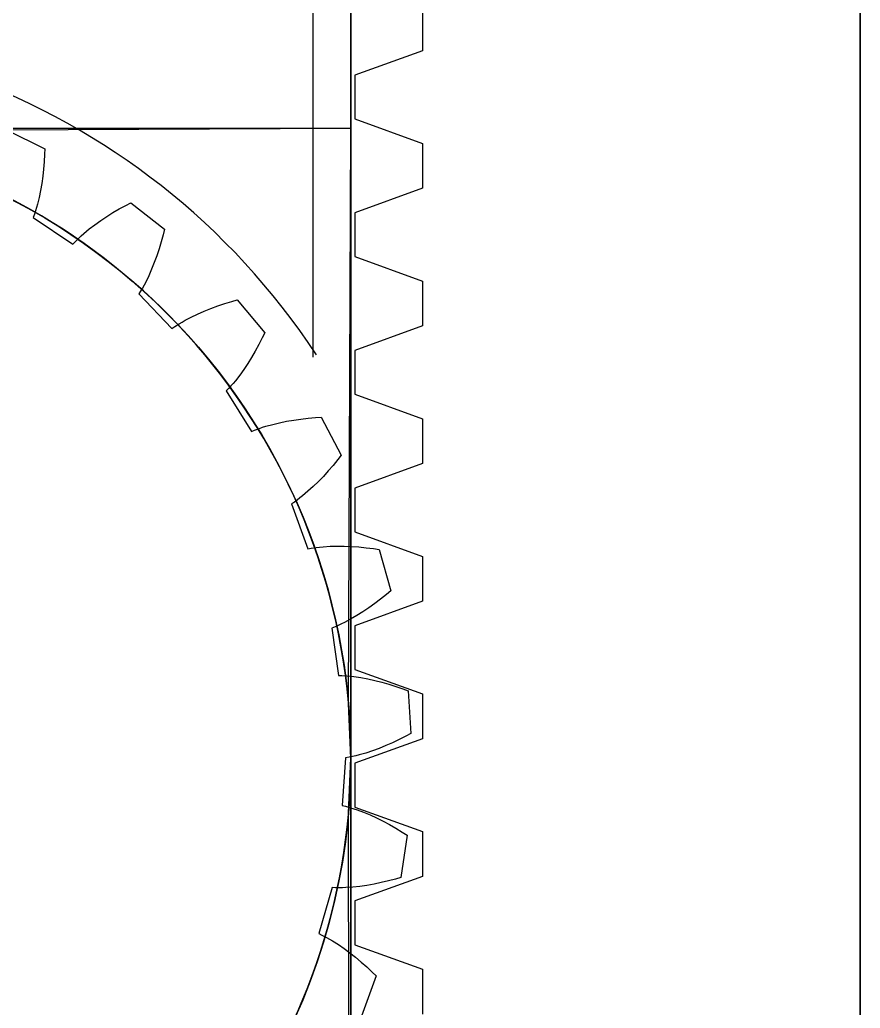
# Model space of a CAD drawing. Header units: millimetres. Extents: x -658 to 1307, y -81 to 472.
# Drawn here: x 483.1 to 490.77, y 370.09 to 379.12 of the extents above; entities that cross this region are included whole.
import ezdxf

# ---------------------------------------------------------------- set-up
doc = ezdxf.new("R2010")
doc.units = ezdxf.units.MM
doc.layers.get('0').update_dxf_attribs({"true_color": 0xffffff})
for name, color, linetype, true_color in [('a', 7, 'Continuous', 0xffffff), ('gears', 134, 'Continuous', 0x009987), ('Layer2', 36, 'Continuous', 0x664400), ('Layer3', 134, 'Continuous', 0x009987), ('Layer4', 252, 'Continuous', 0x777799), ('servo', 36, 'Continuous', 0x664400), ('Version_1', 252, 'Continuous', 0x777799)]:
    doc.layers.add(name, color=color, linetype=linetype, true_color=true_color)

# ---------------------------------------------------------------- blocks, each defined once
blk = doc.blocks.new('MicroServo_9g')
for p, q in [((10.25, 22.5), (10.25, 26.5)), ((10.25, 22.5), (9.7489, 22.5, 0.0219)), ((10.7511, 22.5, 0.0219), (10.25, 22.5)), ((9.7489, 20.5, 0.0219), (4.5, 20.5)), ((4.5, 20.5), (4.5219, 20.5, 5.2489)), ((4.5, 20.5), (4.5, 18.5)), ((27, 20.5), (10.7511, 20.5, 0.0219)), ((4.5, 18.5), (-0.5, 18.5)), ((4.5, 18.5), (4.5, 18.5, 11.5)), ((-0.5, 16), (4.5, 16)), ((4.5, 16), (4.5, 0)), ((4.5, 16), (4.5, 16, 11.5)), ((4.5, 0), (27, 0)), ((4.5, 0), (4.5, 0, 11.5))]:
    blk.add_line(p, q)
at = {"extrusion": (-2.94257e-15, -1, 3.84833e-30)}
blk.add_arc((10.25, 5.75, -26.5), 5.75, 180, 270, dxfattribs=at)
at = {"extrusion": (1.98523e-23, -1, 9.80858e-16)}
blk.add_arc((10.25, 5.75, -26.5), 5.75, 270, 330, dxfattribs=at)
blk = doc.blocks.new('9g_Servo')
blk.add_blockref('MicroServo_9g', (-4.5, 0))
blk = doc.blocks.new('Group_1')
for p, q in [((18.15, 0), (18.15, 54.5)), ((18.15, 0, 3), (18.15, 54.5, 3)), ((14.15, 14.2319), (14.15, 13.823)), ((14.15, 14.2319, 3), (14.15, 13.823, 3)), ((14.15, 12.9752), (14.15, 12.5664)), ((14.15, 12.9752, 3), (14.15, 12.5664, 3)), ((14.15, 12.9752), (14.15, 12.9752, 3)), ((14.15, 11.7186), (14.15, 11.3097)), ((14.15, 11.7186, 3), (14.15, 11.3097, 3)), ((14.15, 11.7186), (14.15, 11.7186, 3)), ((14.15, 10.462), (14.15, 10.0531)), ((14.15, 10.462, 3), (14.15, 10.0531, 3)), ((14.15, 10.462), (14.15, 10.462, 3)), ((14.15, 9.2053), (14.15, 8.7965)), ((14.15, 9.2053, 3), (14.15, 8.7965, 3)), ((14.15, 9.2053), (14.15, 9.2053, 3)), ((14.15, 7.9487), (14.15, 7.5398)), ((14.15, 7.9487, 3), (14.15, 7.5398, 3)), ((14.15, 7.9487), (14.15, 7.9487, 3)), ((14.15, 6.692), (14.15, 6.2832)), ((14.15, 6.692, 3), (14.15, 6.2832, 3)), ((14.15, 6.692), (14.15, 6.692, 3)), ((14.15, 5.4354), (14.15, 5.0265)), ((14.15, 5.4354, 3), (14.15, 5.0265, 3)), ((14.15, 5.4354), (14.15, 5.4354, 3))]:
    blk.add_line(p, q)
at = {"layer": 'a'}
for p, q in [((14.15, 13.823), (13.5344, 13.5989)), ((14.15, 13.823, 3), (13.5344, 13.5989, 3)), ((14.15, 13.823), (14.15, 13.823, 3)), ((13.5344, 13.5989), (13.5344, 13.1993)), ((13.5344, 13.5989, 3), (13.5344, 13.1993, 3)), ((13.5344, 13.5989), (13.5344, 13.5989, 3)), ((13.5344, 13.1993), (14.15, 12.9752)), ((13.5344, 13.1993, 3), (14.15, 12.9752, 3)), ((13.5344, 13.1993), (13.5344, 13.1993, 3)), ((14.15, 12.5664), (13.5344, 12.3423)), ((14.15, 12.5664, 3), (13.5344, 12.3423, 3)), ((14.15, 12.5664), (14.15, 12.5664, 3)), ((13.5344, 12.3423), (13.5344, 11.9427)), ((13.5344, 12.3423, 3), (13.5344, 11.9427, 3)), ((13.5344, 12.3423), (13.5344, 12.3423, 3)), ((13.5344, 11.9427), (14.15, 11.7186)), ((13.5344, 11.9427, 3), (14.15, 11.7186, 3)), ((13.5344, 11.9427), (13.5344, 11.9427, 3)), ((14.15, 11.3097), (13.5344, 11.0857)), ((14.15, 11.3097, 3), (13.5344, 11.0857, 3)), ((14.15, 11.3097), (14.15, 11.3097, 3)), ((13.5344, 11.0857), (13.5344, 10.686)), ((13.5344, 11.0857, 3), (13.5344, 10.686, 3)), ((13.5344, 11.0857), (13.5344, 11.0857, 3)), ((13.5344, 10.686), (14.15, 10.462)), ((13.5344, 10.686, 3), (14.15, 10.462, 3)), ((13.5344, 10.686), (13.5344, 10.686, 3)), ((14.15, 10.0531), (13.5344, 9.829)), ((14.15, 10.0531, 3), (13.5344, 9.829, 3)), ((14.15, 10.0531), (14.15, 10.0531, 3)), ((13.5344, 9.829), (13.5344, 9.4294)), ((13.5344, 9.829, 3), (13.5344, 9.4294, 3)), ((13.5344, 9.829), (13.5344, 9.829, 3)), ((13.5344, 9.4294), (14.15, 9.2053)), ((13.5344, 9.4294, 3), (14.15, 9.2053, 3)), ((13.5344, 9.4294), (13.5344, 9.4294, 3)), ((14.15, 8.7965), (13.5344, 8.5724)), ((14.15, 8.7965, 3), (13.5344, 8.5724, 3)), ((14.15, 8.7965), (14.15, 8.7965, 3)), ((13.5344, 8.5724), (13.5344, 8.1728)), ((13.5344, 8.5724, 3), (13.5344, 8.1728, 3)), ((13.5344, 8.5724), (13.5344, 8.5724, 3)), ((13.5344, 8.1728), (14.15, 7.9487)), ((13.5344, 8.1728, 3), (14.15, 7.9487, 3)), ((13.5344, 8.1728), (13.5344, 8.1728, 3)), ((14.15, 7.5398), (13.5344, 7.3158)), ((14.15, 7.5398, 3), (13.5344, 7.3158, 3)), ((14.15, 7.5398), (14.15, 7.5398, 3)), ((13.5344, 7.3158), (13.5344, 6.9161)), ((13.5344, 7.3158, 3), (13.5344, 6.9161, 3)), ((13.5344, 7.3158), (13.5344, 7.3158, 3)), ((13.5344, 6.9161), (14.15, 6.692)), ((13.5344, 6.9161, 3), (14.15, 6.692, 3)), ((13.5344, 6.9161), (13.5344, 6.9161, 3)), ((14.15, 6.2832), (13.5344, 6.0591)), ((14.15, 6.2832, 3), (13.5344, 6.0591, 3)), ((14.15, 6.2832), (14.15, 6.2832, 3)), ((13.5344, 6.0591), (13.5344, 5.6595)), ((13.5344, 6.0591, 3), (13.5344, 5.6595, 3)), ((13.5344, 6.0591), (13.5344, 6.0591, 3)), ((13.5344, 5.6595), (14.15, 5.4354)), ((13.5344, 5.6595, 3), (14.15, 5.4354, 3)), ((13.5344, 5.6595), (13.5344, 5.6595, 3))]:
    blk.add_line(p, q, dxfattribs=at)
blk = doc.blocks.new('Group_10')
at = {"layer": 'a'}
for p, q in [((8.50611, 12.20237), (8.86846, 12.05361)), ((8.50611, 12.20237, 3), (8.86846, 12.05361, 3)), ((8.86846, 12.05361), (8.87016, 12.00222)), ((8.86846, 12.05361, 3), (8.87016, 12.00222, 3)), ((8.86846, 12.05361), (8.86846, 12.05361, 3)), ((8.8709, 11.93426), (8.86986, 11.86698)), ((8.8709, 11.93426, 3), (8.86986, 11.86698, 3)), ((8.87016, 12.00222), (8.8709, 11.93426)), ((8.87016, 12.00222, 3), (8.8709, 11.93426, 3)), ((8.87016, 12.00222), (8.87016, 12.00222, 3)), ((8.8709, 11.93426), (8.8709, 11.93426, 3)), ((8.86986, 11.86698), (8.86698, 11.80042)), ((8.86986, 11.86698, 3), (8.86698, 11.80042, 3)), ((8.86986, 11.86698), (8.86986, 11.86698, 3)), ((8.86219, 11.73465), (8.85539, 11.66974)), ((8.86219, 11.73465, 3), (8.85539, 11.66974, 3)), ((8.86698, 11.80042), (8.86219, 11.73465)), ((8.86698, 11.80042, 3), (8.86219, 11.73465, 3)), ((8.86219, 11.73465), (8.86219, 11.73465, 3)), ((8.86698, 11.80042), (8.86698, 11.80042, 3)), ((8.85539, 11.66974), (8.84645, 11.60576)), ((8.85539, 11.66974, 3), (8.84645, 11.60576, 3)), ((8.85539, 11.66974), (8.85539, 11.66974, 3)), ((8.84645, 11.60576), (8.8352, 11.54283)), ((8.84645, 11.60576, 3), (8.8352, 11.54283, 3)), ((8.84645, 11.60576), (8.84645, 11.60576, 3)), ((9.58364, 11.55017), (9.64081, 11.58692)), ((9.58364, 11.55017, 3), (9.64081, 11.58692, 3)), ((9.64081, 11.58692), (9.68467, 11.61376)), ((9.64081, 11.58692, 3), (9.68467, 11.61376, 3)), ((9.64081, 11.58692), (9.64081, 11.58692, 3)), ((9.68467, 11.61376), (10.00817, 11.39292)), ((9.68467, 11.61376, 3), (10.00817, 11.39292, 3)), ((9.68467, 11.61376), (9.68467, 11.61376, 3)), ((8.82135, 11.48111), (8.81331, 11.45078)), ((8.82135, 11.48111, 3), (8.81331, 11.45078, 3)), ((8.82863, 11.5118), (8.82135, 11.48111)), ((8.82863, 11.5118, 3), (8.82135, 11.48111, 3)), ((8.82135, 11.48111), (8.82135, 11.48111, 3)), ((8.8352, 11.54283), (8.82863, 11.5118)), ((8.8352, 11.54283, 3), (8.82863, 11.5118, 3)), ((8.82863, 11.5118), (8.82863, 11.5118, 3)), ((8.8352, 11.54283), (8.8352, 11.54283, 3)), ((9.42171, 11.43313), (9.47401, 11.4733)), ((9.42171, 11.43313, 3), (9.47401, 11.4733, 3)), ((9.47401, 11.4733), (9.52802, 11.5123)), ((9.47401, 11.4733, 3), (9.52802, 11.5123, 3)), ((9.47401, 11.4733), (9.47401, 11.4733, 3)), ((9.52802, 11.5123), (9.58364, 11.55017)), ((9.52802, 11.5123, 3), (9.58364, 11.55017, 3)), ((9.52802, 11.5123), (9.52802, 11.5123, 3)), ((9.58364, 11.55017), (9.58364, 11.55017, 3)), ((8.81331, 11.45078), (8.8044, 11.42087)), ((8.81331, 11.45078, 3), (8.8044, 11.42087, 3)), ((8.8044, 11.42087), (9.18173, 11.20015)), ((8.8044, 11.42087, 3), (9.18173, 11.20015, 3)), ((8.8044, 11.42087), (8.8044, 11.42087, 3)), ((8.81331, 11.45078), (8.81331, 11.45078, 3)), ((9.32271, 11.3491), (9.37123, 11.39175)), ((9.32271, 11.3491, 3), (9.37123, 11.39175, 3)), ((9.37123, 11.39175), (9.42171, 11.43313)), ((9.37123, 11.39175, 3), (9.42171, 11.43313, 3)), ((9.37123, 11.39175), (9.37123, 11.39175, 3)), ((9.42171, 11.43313), (9.42171, 11.43313, 3)), ((10.00817, 11.39292), (9.99915, 11.3423)), ((10.00817, 11.39292, 3), (9.99915, 11.3423, 3)), ((10.00817, 11.39292), (10.00817, 11.39292, 3)), ((9.25404, 11.28255), (9.27633, 11.3051)), ((9.25404, 11.28255, 3), (9.27633, 11.3051, 3)), ((9.27633, 11.3051), (9.32271, 11.3491)), ((9.27633, 11.3051, 3), (9.32271, 11.3491, 3)), ((9.27633, 11.3051), (9.27633, 11.3051, 3)), ((9.32271, 11.3491), (9.32271, 11.3491, 3)), ((9.99915, 11.3423), (9.98575, 11.27567)), ((9.99915, 11.3423, 3), (9.98575, 11.27567, 3)), ((9.99915, 11.3423), (9.99915, 11.3423, 3)), ((9.18173, 11.20015), (9.20134, 11.22432)), ((9.18173, 11.20015, 3), (9.20134, 11.22432, 3)), ((9.18173, 11.20015), (9.18173, 11.20015, 3)), ((9.20134, 11.22432), (9.2324, 11.2596)), ((9.20134, 11.22432, 3), (9.2324, 11.2596, 3)), ((9.20134, 11.22432), (9.20134, 11.22432, 3)), ((9.2324, 11.2596), (9.25404, 11.28255)), ((9.2324, 11.2596, 3), (9.25404, 11.28255, 3)), ((9.2324, 11.2596), (9.2324, 11.2596, 3)), ((9.25404, 11.28255), (9.25404, 11.28255, 3)), ((9.97074, 11.21007), (9.95408, 11.14557)), ((9.97074, 11.21007, 3), (9.95408, 11.14557, 3)), ((9.98575, 11.27567), (9.97074, 11.21007)), ((9.98575, 11.27567, 3), (9.97074, 11.21007, 3)), ((9.97074, 11.21007), (9.97074, 11.21007, 3)), ((9.98575, 11.27567), (9.98575, 11.27567, 3)), ((9.95408, 11.14557), (9.93572, 11.08223)), ((9.95408, 11.14557, 3), (9.93572, 11.08223, 3)), ((9.95408, 11.14557), (9.95408, 11.14557, 3)), ((9.91557, 11.02015), (9.89353, 10.95942)), ((9.91557, 11.02015, 3), (9.89353, 10.95942, 3)), ((9.93572, 11.08223), (9.91557, 11.02015)), ((9.93572, 11.08223, 3), (9.91557, 11.02015, 3)), ((9.91557, 11.02015), (9.91557, 11.02015, 3)), ((9.93572, 11.08223), (9.93572, 11.08223, 3)), ((9.89353, 10.95942), (9.86944, 10.90021)), ((9.89353, 10.95942, 3), (9.86944, 10.90021, 3)), ((9.89353, 10.95942), (9.89353, 10.95942, 3)), ((9.84306, 10.84272), (9.82889, 10.81472)), ((9.84306, 10.84272, 3), (9.82889, 10.81472, 3)), ((9.85656, 10.87123), (9.84306, 10.84272)), ((9.85656, 10.87123, 3), (9.84306, 10.84272, 3)), ((9.84306, 10.84272), (9.84306, 10.84272, 3)), ((9.86944, 10.90021), (9.85656, 10.87123)), ((9.86944, 10.90021, 3), (9.85656, 10.87123, 3)), ((9.85656, 10.87123), (9.85656, 10.87123, 3)), ((9.86944, 10.90021), (9.86944, 10.90021, 3)), ((9.82889, 10.81472), (9.81395, 10.78732)), ((9.82889, 10.81472, 3), (9.81395, 10.78732, 3)), ((9.81395, 10.78732), (10.13715, 10.49297)), ((9.81395, 10.78732, 3), (10.13715, 10.49297, 3)), ((9.81395, 10.78732), (9.81395, 10.78732, 3)), ((9.82889, 10.81472), (9.82889, 10.81472, 3)), ((10.54077, 10.72631), (10.60305, 10.75179)), ((10.54077, 10.72631, 3), (10.60305, 10.75179, 3)), ((10.60305, 10.75179), (10.66661, 10.77585)), ((10.60305, 10.75179, 3), (10.66661, 10.77585, 3)), ((10.60305, 10.75179), (10.60305, 10.75179, 3)), ((10.66661, 10.77585), (10.71509, 10.79298)), ((10.66661, 10.77585, 3), (10.71509, 10.79298, 3)), ((10.66661, 10.77585), (10.66661, 10.77585, 3)), ((10.71509, 10.79298), (10.98561, 10.5097)), ((10.71509, 10.79298, 3), (10.98561, 10.5097, 3)), ((10.71509, 10.79298), (10.71509, 10.79298, 3)), ((10.36235, 10.64099), (10.42033, 10.67097)), ((10.36235, 10.64099, 3), (10.42033, 10.67097, 3)), ((10.42033, 10.67097), (10.47984, 10.69939)), ((10.42033, 10.67097, 3), (10.47984, 10.69939, 3)), ((10.42033, 10.67097), (10.42033, 10.67097, 3)), ((10.47984, 10.69939), (10.54077, 10.72631)), ((10.47984, 10.69939, 3), (10.54077, 10.72631, 3)), ((10.47984, 10.69939), (10.47984, 10.69939, 3)), ((10.54077, 10.72631), (10.54077, 10.72631, 3)), ((10.22501, 10.55854), (10.25151, 10.57596)), ((10.22501, 10.55854, 3), (10.25151, 10.57596, 3)), ((10.25151, 10.57596), (10.30602, 10.60936)), ((10.25151, 10.57596, 3), (10.30602, 10.60936, 3)), ((10.25151, 10.57596), (10.25151, 10.57596, 3)), ((10.30602, 10.60936), (10.36235, 10.64099)), ((10.30602, 10.60936, 3), (10.36235, 10.64099, 3)), ((10.30602, 10.60936), (10.30602, 10.60936, 3)), ((10.36235, 10.64099), (10.36235, 10.64099, 3)), ((10.13715, 10.49297), (10.16135, 10.51254)), ((10.13715, 10.49297, 3), (10.16135, 10.51254, 3)), ((10.13715, 10.49297), (10.13715, 10.49297, 3)), ((10.16135, 10.51254), (10.19907, 10.54059)), ((10.16135, 10.51254, 3), (10.19907, 10.54059, 3)), ((10.16135, 10.51254), (10.16135, 10.51254, 3)), ((10.19907, 10.54059), (10.22501, 10.55854)), ((10.19907, 10.54059, 3), (10.22501, 10.55854, 3)), ((10.19907, 10.54059), (10.19907, 10.54059, 3)), ((10.22501, 10.55854), (10.22501, 10.55854, 3)), ((10.98561, 10.5097), (10.96626, 10.46207)), ((10.98561, 10.5097, 3), (10.96626, 10.46207, 3)), ((10.98561, 10.5097), (10.98561, 10.5097, 3)), ((10.9393, 10.39968), (10.91098, 10.33864)), ((10.9393, 10.39968, 3), (10.91098, 10.33864, 3)), ((10.96626, 10.46207), (10.9393, 10.39968)), ((10.96626, 10.46207, 3), (10.9393, 10.39968, 3)), ((10.9393, 10.39968), (10.9393, 10.39968, 3)), ((10.96626, 10.46207), (10.96626, 10.46207, 3)), ((10.91098, 10.33864), (10.88128, 10.27901)), ((10.91098, 10.33864, 3), (10.88128, 10.27901, 3)), ((10.91098, 10.33864), (10.91098, 10.33864, 3)), ((10.85015, 10.22087), (10.81753, 10.16433)), ((10.85015, 10.22087, 3), (10.81753, 10.16433, 3)), ((10.88128, 10.27901), (10.85015, 10.22087)), ((10.88128, 10.27901, 3), (10.85015, 10.22087, 3)), ((10.85015, 10.22087), (10.85015, 10.22087, 3)), ((10.88128, 10.27901), (10.88128, 10.27901, 3)), ((10.78334, 10.10952), (10.74747, 10.05661)), ((10.78334, 10.10952, 3), (10.74747, 10.05661, 3)), ((10.81753, 10.16433), (10.78334, 10.10952)), ((10.81753, 10.16433, 3), (10.78334, 10.10952, 3)), ((10.78334, 10.10952), (10.78334, 10.10952, 3)), ((10.81753, 10.16433), (10.81753, 10.16433, 3)), ((10.72884, 10.03094), (10.70971, 10.00586)), ((10.72884, 10.03094, 3), (10.70971, 10.00586, 3)), ((10.74747, 10.05661), (10.72884, 10.03094)), ((10.74747, 10.05661, 3), (10.72884, 10.03094, 3)), ((10.72884, 10.03094), (10.72884, 10.03094, 3)), ((10.74747, 10.05661), (10.74747, 10.05661, 3)), ((10.69003, 9.98142), (10.66972, 9.95772)), ((10.69003, 9.98142, 3), (10.66972, 9.95772, 3)), ((10.66972, 9.95772), (10.92466, 9.60261)), ((10.66972, 9.95772, 3), (10.92466, 9.60261, 3)), ((10.66972, 9.95772), (10.66972, 9.95772, 3)), ((10.70971, 10.00586), (10.69003, 9.98142)), ((10.70971, 10.00586, 3), (10.69003, 9.98142, 3)), ((10.69003, 9.98142), (10.69003, 9.98142, 3)), ((10.70971, 10.00586), (10.70971, 10.00586, 3)), ((11.36797, 9.74693), (11.43419, 9.7589)), ((11.36797, 9.74693, 3), (11.43419, 9.7589, 3)), ((11.43419, 9.7589), (11.50137, 9.76922)), ((11.43419, 9.7589, 3), (11.50137, 9.76922, 3)), ((11.43419, 9.7589), (11.43419, 9.7589, 3)), ((11.50137, 9.76922), (11.55235, 9.7759)), ((11.50137, 9.76922, 3), (11.55235, 9.7759, 3)), ((11.50137, 9.76922), (11.50137, 9.76922, 3)), ((11.55235, 9.7759), (11.75806, 9.44257)), ((11.55235, 9.7759, 3), (11.75806, 9.44257, 3)), ((11.55235, 9.7759), (11.55235, 9.7759, 3)), ((11.02423, 9.64848), (11.05377, 9.66001)), ((11.02423, 9.64848, 3), (11.05377, 9.66001, 3)), ((11.05377, 9.66001), (11.11403, 9.68135)), ((11.05377, 9.66001, 3), (11.11403, 9.68135, 3)), ((11.05377, 9.66001), (11.05377, 9.66001, 3)), ((11.11403, 9.68135), (11.17571, 9.70057)), ((11.11403, 9.68135, 3), (11.17571, 9.70057, 3)), ((11.11403, 9.68135), (11.11403, 9.68135, 3)), ((11.17571, 9.70057), (11.23866, 9.71783)), ((11.17571, 9.70057, 3), (11.23866, 9.71783, 3)), ((11.17571, 9.70057), (11.17571, 9.70057, 3)), ((11.23866, 9.71783), (11.30277, 9.73326)), ((11.23866, 9.71783, 3), (11.30277, 9.73326, 3)), ((11.23866, 9.71783), (11.23866, 9.71783, 3)), ((11.30277, 9.73326), (11.36797, 9.74693)), ((11.30277, 9.73326, 3), (11.36797, 9.74693, 3)), ((11.30277, 9.73326), (11.30277, 9.73326, 3)), ((11.36797, 9.74693), (11.36797, 9.74693, 3)), ((10.92466, 9.60261), (10.9524, 9.61672)), ((10.92466, 9.60261, 3), (10.9524, 9.61672, 3)), ((10.92466, 9.60261), (10.92466, 9.60261, 3)), ((10.9524, 9.61672), (10.99513, 9.63631)), ((10.9524, 9.61672, 3), (10.99513, 9.63631, 3)), ((10.9524, 9.61672), (10.9524, 9.61672, 3)), ((10.99513, 9.63631), (11.02423, 9.64848)), ((10.99513, 9.63631, 3), (11.02423, 9.64848, 3)), ((10.99513, 9.63631), (10.99513, 9.63631, 3)), ((11.02423, 9.64848), (11.02423, 9.64848, 3)), ((11.72923, 9.4), (11.68988, 9.34458)), ((11.72923, 9.4, 3), (11.68988, 9.34458, 3)), ((11.75806, 9.44257), (11.72923, 9.4)), ((11.75806, 9.44257, 3), (11.72923, 9.4, 3)), ((11.72923, 9.4), (11.72923, 9.4, 3)), ((11.75806, 9.44257), (11.75806, 9.44257, 3)), ((11.68988, 9.34458), (11.64949, 9.29076)), ((11.68988, 9.34458, 3), (11.64949, 9.29076, 3)), ((11.68988, 9.34458), (11.68988, 9.34458, 3)), ((11.60804, 9.23861), (11.5655, 9.18821)), ((11.60804, 9.23861, 3), (11.5655, 9.18821, 3)), ((11.64949, 9.29076), (11.60804, 9.23861)), ((11.64949, 9.29076, 3), (11.60804, 9.23861, 3)), ((11.60804, 9.23861), (11.60804, 9.23861, 3)), ((11.64949, 9.29076), (11.64949, 9.29076, 3)), ((11.52184, 9.13969), (11.47701, 9.09318)), ((11.52184, 9.13969, 3), (11.47701, 9.09318, 3)), ((11.5655, 9.18821), (11.52184, 9.13969)), ((11.5655, 9.18821, 3), (11.52184, 9.13969, 3)), ((11.52184, 9.13969), (11.52184, 9.13969, 3)), ((11.5655, 9.18821), (11.5655, 9.18821, 3)), ((11.40736, 9.02765), (11.38343, 9.00709)), ((11.40736, 9.02765, 3), (11.38343, 9.00709, 3)), ((11.43092, 9.04888), (11.40736, 9.02765)), ((11.43092, 9.04888, 3), (11.40736, 9.02765, 3)), ((11.40736, 9.02765), (11.40736, 9.02765, 3)), ((11.47701, 9.09318), (11.43092, 9.04888)), ((11.47701, 9.09318, 3), (11.43092, 9.04888, 3)), ((11.43092, 9.04888), (11.43092, 9.04888, 3)), ((11.47701, 9.09318), (11.47701, 9.09318, 3)), ((11.3591, 8.98728), (11.33431, 8.96833)), ((11.3591, 8.98728, 3), (11.33431, 8.96833, 3)), ((11.33431, 8.96833), (11.50985, 8.56797)), ((11.33431, 8.96833, 3), (11.50985, 8.56797, 3)), ((11.33431, 8.96833), (11.33431, 8.96833, 3)), ((11.38343, 9.00709), (11.3591, 8.98728)), ((11.38343, 9.00709, 3), (11.3591, 8.98728, 3)), ((11.3591, 8.98728), (11.3591, 8.98728, 3)), ((11.38343, 9.00709), (11.38343, 9.00709, 3)), ((11.50985, 8.56797), (11.53992, 8.576)), ((11.50985, 8.56797, 3), (11.53992, 8.576, 3)), ((11.53992, 8.576), (11.58578, 8.58628)), ((11.53992, 8.576, 3), (11.58578, 8.58628, 3)), ((11.53992, 8.576), (11.53992, 8.576, 3)), ((11.58578, 8.58628), (11.61678, 8.59213)), ((11.58578, 8.58628, 3), (11.61678, 8.59213, 3)), ((11.58578, 8.58628), (11.58578, 8.58628, 3)), ((11.61678, 8.59213), (11.64807, 8.59727)), ((11.61678, 8.59213, 3), (11.64807, 8.59727, 3)), ((11.61678, 8.59213), (11.61678, 8.59213, 3)), ((11.64807, 8.59727), (11.71145, 8.60561)), ((11.64807, 8.59727, 3), (11.71145, 8.60561, 3)), ((11.64807, 8.59727), (11.64807, 8.59727, 3)), ((11.71145, 8.60561), (11.77577, 8.61159)), ((11.71145, 8.60561, 3), (11.77577, 8.61159, 3)), ((11.71145, 8.60561), (11.71145, 8.60561, 3)), ((11.77577, 8.61159), (11.84094, 8.61539)), ((11.77577, 8.61159, 3), (11.84094, 8.61539, 3)), ((11.77577, 8.61159), (11.77577, 8.61159, 3)), ((11.84094, 8.61539), (11.90686, 8.61715)), ((11.84094, 8.61539, 3), (11.90686, 8.61715, 3)), ((11.84094, 8.61539), (11.84094, 8.61539, 3)), ((11.90686, 8.61715), (11.97348, 8.61696)), ((11.90686, 8.61715, 3), (11.97348, 8.61696, 3)), ((11.90686, 8.61715), (11.90686, 8.61715, 3)), ((11.97348, 8.61696), (12.04074, 8.6149)), ((11.97348, 8.61696, 3), (12.04074, 8.6149, 3)), ((11.97348, 8.61696), (11.97348, 8.61696, 3)), ((12.04074, 8.6149), (12.10859, 8.61103)), ((12.04074, 8.6149, 3), (12.10859, 8.61103, 3)), ((12.04074, 8.6149), (12.04074, 8.6149, 3)), ((12.10859, 8.61103), (12.15984, 8.60697)), ((12.10859, 8.61103, 3), (12.15984, 8.60697, 3)), ((12.10859, 8.61103), (12.10859, 8.61103, 3)), ((12.15984, 8.60697), (12.29175, 8.23815)), ((12.15984, 8.60697, 3), (12.29175, 8.23815, 3)), ((12.15984, 8.60697), (12.15984, 8.60697, 3)), ((11.50985, 8.56797), (11.50985, 8.56797, 3)), ((12.29175, 8.23815), (12.2547, 8.2025)), ((12.29175, 8.23815, 3), (12.2547, 8.2025, 3)), ((12.29175, 8.23815), (12.29175, 8.23815, 3)), ((12.2047, 8.15648), (12.154, 8.11223)), ((12.2047, 8.15648, 3), (12.154, 8.11223, 3)), ((12.2547, 8.2025), (12.2047, 8.15648)), ((12.2547, 8.2025, 3), (12.2047, 8.15648, 3)), ((12.2047, 8.15648), (12.2047, 8.15648, 3)), ((12.2547, 8.2025), (12.2547, 8.2025, 3)), ((12.10261, 8.06984), (12.05053, 8.02939)), ((12.10261, 8.06984, 3), (12.05053, 8.02939, 3)), ((12.154, 8.11223), (12.10261, 8.06984)), ((12.154, 8.11223, 3), (12.10261, 8.06984, 3)), ((12.10261, 8.06984), (12.10261, 8.06984, 3)), ((12.154, 8.11223), (12.154, 8.11223, 3)), ((11.94421, 7.95483), (11.88991, 7.92109)), ((11.94421, 7.95483, 3), (11.88991, 7.92109, 3)), ((11.99773, 7.991), (11.94421, 7.95483)), ((11.99773, 7.991, 3), (11.94421, 7.95483, 3)), ((11.94421, 7.95483), (11.94421, 7.95483, 3)), ((12.05053, 8.02939), (11.99773, 7.991)), ((12.05053, 8.02939, 3), (11.99773, 7.991, 3)), ((11.99773, 7.991), (11.99773, 7.991, 3)), ((12.05053, 8.02939), (12.05053, 8.02939, 3)), ((11.80686, 7.87576), (11.77867, 7.86237)), ((11.80686, 7.87576, 3), (11.77867, 7.86237, 3)), ((11.77867, 7.86237), (11.86713, 7.43427)), ((11.77867, 7.86237, 3), (11.86713, 7.43427, 3)), ((11.77867, 7.86237), (11.77867, 7.86237, 3)), ((11.83478, 7.89008), (11.80686, 7.87576)), ((11.83478, 7.89008, 3), (11.80686, 7.87576, 3)), ((11.80686, 7.87576), (11.80686, 7.87576, 3)), ((11.86246, 7.90521), (11.83478, 7.89008)), ((11.86246, 7.90521, 3), (11.83478, 7.89008, 3)), ((11.83478, 7.89008), (11.83478, 7.89008, 3)), ((11.88991, 7.92109), (11.86246, 7.90521)), ((11.88991, 7.92109, 3), (11.86246, 7.90521, 3)), ((11.86246, 7.90521), (11.86246, 7.90521, 3)), ((11.88991, 7.92109), (11.88991, 7.92109, 3)), ((11.86713, 7.43427), (11.89821, 7.43587)), ((11.86713, 7.43427, 3), (11.89821, 7.43587, 3)), ((11.86713, 7.43427), (11.86713, 7.43427, 3)), ((11.89821, 7.43587), (11.94521, 7.43639)), ((11.89821, 7.43587, 3), (11.94521, 7.43639, 3)), ((11.89821, 7.43587), (11.89821, 7.43587, 3)), ((11.94521, 7.43639), (11.97675, 7.43567)), ((11.94521, 7.43639, 3), (11.97675, 7.43567, 3)), ((11.94521, 7.43639), (11.94521, 7.43639, 3)), ((11.97675, 7.43567), (12.00842, 7.43419)), ((11.97675, 7.43567, 3), (12.00842, 7.43419, 3)), ((11.97675, 7.43567), (11.97675, 7.43567, 3)), ((12.00842, 7.43419), (12.07215, 7.42917)), ((12.00842, 7.43419, 3), (12.07215, 7.42917, 3)), ((12.00842, 7.43419), (12.00842, 7.43419, 3)), ((12.07215, 7.42917), (12.13631, 7.42165)), ((12.07215, 7.42917, 3), (12.13631, 7.42165, 3)), ((12.07215, 7.42917), (12.07215, 7.42917, 3)), ((12.13631, 7.42165), (12.20084, 7.41182)), ((12.13631, 7.42165, 3), (12.20084, 7.41182, 3)), ((12.13631, 7.42165), (12.13631, 7.42165, 3)), ((12.20084, 7.41182), (12.26569, 7.39983)), ((12.20084, 7.41182, 3), (12.26569, 7.39983, 3)), ((12.20084, 7.41182), (12.20084, 7.41182, 3)), ((12.26569, 7.39983), (12.33081, 7.3858)), ((12.26569, 7.39983, 3), (12.33081, 7.3858, 3)), ((12.26569, 7.39983), (12.26569, 7.39983, 3)), ((12.33081, 7.3858), (12.39618, 7.3698)), ((12.33081, 7.3858, 3), (12.39618, 7.3698, 3)), ((12.33081, 7.3858), (12.33081, 7.3858, 3)), ((12.39618, 7.3698), (12.46174, 7.35191)), ((12.39618, 7.3698, 3), (12.46174, 7.35191, 3)), ((12.39618, 7.3698), (12.39618, 7.3698, 3)), ((12.46174, 7.35191), (12.51103, 7.33728)), ((12.46174, 7.35191, 3), (12.51103, 7.33728, 3)), ((12.46174, 7.35191), (12.46174, 7.35191, 3)), ((12.51103, 7.33728), (12.56338, 6.94909)), ((12.51103, 7.33728, 3), (12.56338, 6.94909, 3)), ((12.51103, 7.33728), (12.51103, 7.33728, 3)), ((12.46124, 6.8873), (12.40245, 6.85456)), ((12.46124, 6.8873, 3), (12.40245, 6.85456, 3)), ((12.51972, 6.92193), (12.46124, 6.8873)), ((12.51972, 6.92193, 3), (12.46124, 6.8873, 3)), ((12.46124, 6.8873), (12.46124, 6.8873, 3)), ((12.56338, 6.94909), (12.51972, 6.92193)), ((12.56338, 6.94909, 3), (12.51972, 6.92193, 3)), ((12.51972, 6.92193), (12.51972, 6.92193, 3)), ((12.56338, 6.94909), (12.56338, 6.94909, 3)), ((12.28402, 6.79505), (12.2244, 6.76848)), ((12.28402, 6.79505, 3), (12.2244, 6.76848, 3)), ((12.34337, 6.82378), (12.28402, 6.79505)), ((12.34337, 6.82378, 3), (12.28402, 6.79505, 3)), ((12.28402, 6.79505), (12.28402, 6.79505, 3)), ((12.40245, 6.85456), (12.34337, 6.82378)), ((12.40245, 6.85456, 3), (12.34337, 6.82378, 3)), ((12.34337, 6.82378), (12.34337, 6.82378, 3)), ((12.40245, 6.85456), (12.40245, 6.85456, 3)), ((11.98338, 6.6882), (11.98089, 6.25106)), ((11.98338, 6.6882, 3), (11.98089, 6.25106, 3)), ((12.01373, 6.69544), (11.98338, 6.6882)), ((12.01373, 6.69544, 3), (11.98338, 6.6882, 3)), ((11.98338, 6.6882), (11.98338, 6.6882, 3)), ((12.04402, 6.70364), (12.01373, 6.69544)), ((12.04402, 6.70364, 3), (12.01373, 6.69544, 3)), ((12.01373, 6.69544), (12.01373, 6.69544, 3)), ((12.07424, 6.71269), (12.04402, 6.70364)), ((12.07424, 6.71269, 3), (12.04402, 6.70364, 3)), ((12.04402, 6.70364), (12.04402, 6.70364, 3)), ((12.1044, 6.7225), (12.07424, 6.71269)), ((12.1044, 6.7225, 3), (12.07424, 6.71269, 3)), ((12.07424, 6.71269), (12.07424, 6.71269, 3)), ((12.16452, 6.74422), (12.1044, 6.7225)), ((12.16452, 6.74422, 3), (12.1044, 6.7225, 3)), ((12.1044, 6.7225), (12.1044, 6.7225, 3)), ((12.2244, 6.76848), (12.16452, 6.74422)), ((12.2244, 6.76848, 3), (12.16452, 6.74422, 3)), ((12.16452, 6.74422), (12.16452, 6.74422, 3)), ((12.2244, 6.76848), (12.2244, 6.76848, 3)), ((11.98089, 6.25106), (12.01163, 6.24617)), ((11.98089, 6.25106, 3), (12.01163, 6.24617, 3)), ((11.98089, 6.25106), (11.98089, 6.25106, 3)), ((12.01163, 6.24617), (12.05771, 6.2369)), ((12.01163, 6.24617, 3), (12.05771, 6.2369, 3)), ((12.01163, 6.24617), (12.01163, 6.24617, 3)), ((12.05771, 6.2369), (12.08841, 6.22964)), ((12.05771, 6.2369, 3), (12.08841, 6.22964, 3)), ((12.05771, 6.2369), (12.05771, 6.2369, 3)), ((12.08841, 6.22964), (12.11909, 6.22161)), ((12.08841, 6.22964, 3), (12.11909, 6.22161, 3)), ((12.08841, 6.22964), (12.08841, 6.22964, 3)), ((12.11909, 6.22161), (12.18038, 6.20345)), ((12.11909, 6.22161, 3), (12.18038, 6.20345, 3)), ((12.11909, 6.22161), (12.11909, 6.22161, 3)), ((12.18038, 6.20345), (12.24157, 6.18275)), ((12.18038, 6.20345, 3), (12.24157, 6.18275, 3)), ((12.18038, 6.20345), (12.18038, 6.20345, 3)), ((12.24157, 6.18275), (12.30265, 6.15972)), ((12.24157, 6.18275, 3), (12.30265, 6.15972, 3)), ((12.24157, 6.18275), (12.24157, 6.18275, 3)), ((12.30265, 6.15972), (12.36359, 6.13451)), ((12.30265, 6.15972, 3), (12.36359, 6.13451, 3)), ((12.30265, 6.15972), (12.30265, 6.15972, 3)), ((12.36359, 6.13451), (12.42437, 6.10725)), ((12.36359, 6.13451, 3), (12.42437, 6.10725, 3)), ((12.36359, 6.13451), (12.36359, 6.13451, 3)), ((12.42437, 6.10725), (12.48498, 6.07801)), ((12.42437, 6.10725, 3), (12.48498, 6.07801, 3)), ((12.42437, 6.10725), (12.42437, 6.10725, 3)), ((12.48498, 6.07801), (12.54539, 6.04687)), ((12.48498, 6.07801, 3), (12.54539, 6.04687, 3)), ((12.48498, 6.07801), (12.48498, 6.07801, 3)), ((12.54539, 6.04687), (12.59056, 6.02231)), ((12.54539, 6.04687, 3), (12.59056, 6.02231, 3)), ((12.54539, 6.04687), (12.54539, 6.04687, 3)), ((12.59056, 6.02231), (12.56105, 5.63173)), ((12.59056, 6.02231, 3), (12.56105, 5.63173, 3)), ((12.59056, 6.02231), (12.59056, 6.02231, 3)), ((12.51271, 5.61423), (12.4483, 5.59253)), ((12.51271, 5.61423, 3), (12.4483, 5.59253, 3)), ((12.56105, 5.63173), (12.51271, 5.61423)), ((12.56105, 5.63173, 3), (12.51271, 5.61423, 3)), ((12.51271, 5.61423), (12.51271, 5.61423, 3)), ((12.56105, 5.63173), (12.56105, 5.63173, 3)), ((12.12832, 5.51426), (12.06499, 5.50552)), ((12.12832, 5.51426, 3), (12.06499, 5.50552, 3)), ((12.19193, 5.52554), (12.12832, 5.51426)), ((12.19193, 5.52554, 3), (12.12832, 5.51426, 3)), ((12.12832, 5.51426), (12.12832, 5.51426, 3)), ((12.25577, 5.53913), (12.19193, 5.52554)), ((12.25577, 5.53913, 3), (12.19193, 5.52554, 3)), ((12.19193, 5.52554), (12.19193, 5.52554, 3)), ((12.3198, 5.5549), (12.25577, 5.53913)), ((12.3198, 5.5549, 3), (12.25577, 5.53913, 3)), ((12.25577, 5.53913), (12.25577, 5.53913, 3)), ((12.38399, 5.57272), (12.3198, 5.5549)), ((12.38399, 5.57272, 3), (12.3198, 5.5549, 3)), ((12.3198, 5.5549), (12.3198, 5.5549, 3)), ((12.4483, 5.59253), (12.38399, 5.57272)), ((12.4483, 5.59253, 3), (12.38399, 5.57272, 3)), ((12.38399, 5.57272), (12.38399, 5.57272, 3)), ((12.4483, 5.59253), (12.4483, 5.59253, 3)), ((11.93949, 5.49713), (11.84617, 5.07005)), ((11.93949, 5.49713, 3), (11.84617, 5.07005, 3)), ((11.97068, 5.49789), (11.93949, 5.49713)), ((11.97068, 5.49789, 3), (11.93949, 5.49713, 3)), ((11.93949, 5.49713), (11.93949, 5.49713, 3)), ((12.00201, 5.49962), (11.97068, 5.49789)), ((12.00201, 5.49962, 3), (11.97068, 5.49789, 3)), ((11.97068, 5.49789), (11.97068, 5.49789, 3)), ((12.03345, 5.50219), (12.00201, 5.49962)), ((12.03345, 5.50219, 3), (12.00201, 5.49962, 3)), ((12.00201, 5.49962), (12.00201, 5.49962, 3)), ((12.06499, 5.50552), (12.03345, 5.50219)), ((12.06499, 5.50552, 3), (12.03345, 5.50219, 3)), ((12.03345, 5.50219), (12.03345, 5.50219, 3)), ((12.06499, 5.50552), (12.06499, 5.50552, 3)), ((11.84617, 5.07005), (11.87522, 5.05888)), ((11.84617, 5.07005, 3), (11.87522, 5.05888, 3)), ((11.84617, 5.07005), (11.84617, 5.07005, 3)), ((11.87522, 5.05888), (11.91836, 5.04024)), ((11.87522, 5.05888, 3), (11.91836, 5.04024, 3)), ((11.87522, 5.05888), (11.87522, 5.05888, 3)), ((11.91836, 5.04024), (11.94688, 5.02675)), ((11.91836, 5.04024, 3), (11.94688, 5.02675, 3)), ((11.91836, 5.04024), (11.91836, 5.04024, 3)), ((11.94688, 5.02675), (11.97522, 5.01252)), ((11.94688, 5.02675, 3), (11.97522, 5.01252, 3)), ((11.94688, 5.02675), (11.94688, 5.02675, 3)), ((11.97522, 5.01252), (12.0314, 4.98201)), ((11.97522, 5.01252, 3), (12.0314, 4.98201, 3)), ((11.97522, 5.01252), (11.97522, 5.01252, 3)), ((12.0314, 4.98201), (12.08695, 4.94904)), ((12.0314, 4.98201, 3), (12.08695, 4.94904, 3)), ((12.0314, 4.98201), (12.0314, 4.98201, 3)), ((12.08695, 4.94904), (12.1419, 4.91381)), ((12.08695, 4.94904, 3), (12.1419, 4.91381, 3)), ((12.08695, 4.94904), (12.08695, 4.94904, 3)), ((12.1419, 4.91381), (12.19627, 4.87649)), ((12.1419, 4.91381, 3), (12.19627, 4.87649, 3)), ((12.1419, 4.91381), (12.1419, 4.91381, 3)), ((12.19627, 4.87649), (12.25006, 4.83718)), ((12.19627, 4.87649, 3), (12.25006, 4.83718, 3)), ((12.19627, 4.87649), (12.19627, 4.87649, 3)), ((12.25006, 4.83718), (12.30326, 4.79598)), ((12.25006, 4.83718, 3), (12.30326, 4.79598, 3)), ((12.25006, 4.83718), (12.25006, 4.83718, 3)), ((12.30326, 4.79598), (12.35588, 4.75296)), ((12.30326, 4.79598, 3), (12.35588, 4.75296, 3)), ((12.30326, 4.79598), (12.30326, 4.79598, 3)), ((12.39495, 4.71955), (12.28489, 4.34364)), ((12.39495, 4.71955, 3), (12.28489, 4.34364, 3)), ((12.35588, 4.75296), (12.39495, 4.71955)), ((12.35588, 4.75296, 3), (12.39495, 4.71955, 3)), ((12.35588, 4.75296), (12.35588, 4.75296, 3)), ((12.39495, 4.71955), (12.39495, 4.71955, 3))]:
    blk.add_line(p, q, dxfattribs=at)
blk = doc.blocks.new('Group_4')
for p, q in [((51.1821, 68.3882), (51.1821, 0)), ((51.1821, 68.3882, 3), (51.1821, 0, 3)), ((46.1821, 39.021), (46.1821, 24.7962)), ((46.1821, 39.021, 3), (46.1821, 24.7962, 3)), ((43.7688, 27.0222), (43.7688, 27.0222, 3)), ((44.4813, 26.5934), (44.4813, 26.5934, 3)), ((45.1333, 26.0771), (45.1333, 26.0771, 3)), ((45.714, 25.4817), (45.714, 25.4817, 3)), ((46.1821, 24.7962), (46.1821, 24.7962, 3))]:
    blk.add_line(p, q)
for centre in [(40.7802, 21.25), (40.7802, 21.25, 3)]:
    blk.add_arc(centre, 6.5, 33.28408, 326.71592)
blk = doc.blocks.new('Group_14')
for p, q in [((46.5302, 27.0002, 3.0035), (35.0302, 27.0002, 3.0035)), ((46.5302, 27, 0.0035), (35.0302, 27, 0.0035)), ((46.5302, 4.5002, 3.0035), (46.5302, 27.0002, 3.0035)), ((46.5302, 27, 0.0035), (46.5302, 27.0002, 3.0035)), ((46.5302, 4.5, 0.0035), (46.5302, 27, 0.0035))]:
    blk.add_line(p, q)
blk = doc.blocks.new('Group_3')
for p, q in [((43.6527, 26.2311, -0.0024), (43.6527, 26.2311, 4.9976)), ((44.0758, 25.9617, -0.0025), (44.0758, 25.9617, 4.9975)), ((44.4739, 25.6564, -0.0027), (44.4739, 25.6564, 4.9973)), ((44.8438, 25.3176, -0.0028), (44.8438, 25.3176, 4.9972)), ((45.1828, 24.9479, -0.003), (45.1828, 24.9479, 4.997)), ((45.4882, 24.55, -0.0031), (45.4882, 24.55, 4.9969)), ((45.7579, 24.127, -0.0032), (45.7579, 24.127, 4.9968)), ((45.9896, 23.6821, -0.0033), (45.9896, 23.6821, 4.9967)), ((46.1817, 23.2187, -0.0034), (46.1817, 23.2187, 4.9966)), ((46.3326, 22.7404, -0.0035), (46.3326, 22.7404, 4.9965)), ((46.4413, 22.2507, -0.0035), (46.4413, 22.2507, 4.9965)), ((46.5069, 21.7533, -0.0035), (46.5069, 21.7533, 4.9965)), ((46.529, 21.2522, -0.0035), (46.529, 21.2522, 4.9965)), ((46.5072, 20.7511, -0.0035), (46.5072, 20.7511, 4.9965)), ((46.4418, 20.2537, -0.0035), (46.4418, 20.2537, 4.9965)), ((46.3334, 19.7639, -0.0035), (46.3334, 19.7639, 4.9965)), ((46.1827, 19.2855, -0.0034), (46.1827, 19.2855, 4.9966))]:
    blk.add_line(p, q)
at = {"extrusion": (0.000409948, -5.98058e-09, 1)}
for centre in [(40.7789, 21.2507, 0.0155), (40.7769, 21.2507, 5.0155)]:
    blk.add_arc(centre, 5.75, 300.01462, 240.01462, dxfattribs=at)
blk = doc.blocks.new('Group_28')
at = {"layer": 'gears', "color": 251, "true_color": 0x565656}
blk.add_blockref('Group_1', (59.5321, 13.8884, 26.5002), dxfattribs=at)
at = {"layer": 'gears', "color": 161, "true_color": 0x9999ff, "extrusion": (-1.93333e-09, 2.06777e-09, 1), "rotation": 356.151}
blk.add_blockref('Group_10', (60.5761, 15.3856, 26.5002), dxfattribs=at)
at = {"layer": 'Layer2'}
blk.add_blockref('Group_4', (26.5, 0.1173, 26.5002), dxfattribs=at)
at = {"layer": 'Layer3'}
blk.add_blockref('Group_3', (26.5, 0.0002, 21.5002), dxfattribs=at)
at = {"layer": 'Layer4'}
blk.add_blockref('Group_14', (26.5, 0, 18.4966), dxfattribs=at)
at = {"layer": 'servo', "color": 131, "true_color": 0x65ffff, "extrusion": (-1, -1.49036e-08, 2.98023e-08), "rotation": 1.7075486689e-06}
blk.add_blockref('9g_Servo', (-27.0002, 0.0002, -73.0302), dxfattribs=at)

msp = doc.modelspace()

# ---------------------------------------------------------------- block references
at = {"layer": 'Version_1'}
msp.add_blockref('Group_28', (413.0921, 351.1267, -31.271), dxfattribs=at)

doc.saveas('drawing.dxf')
